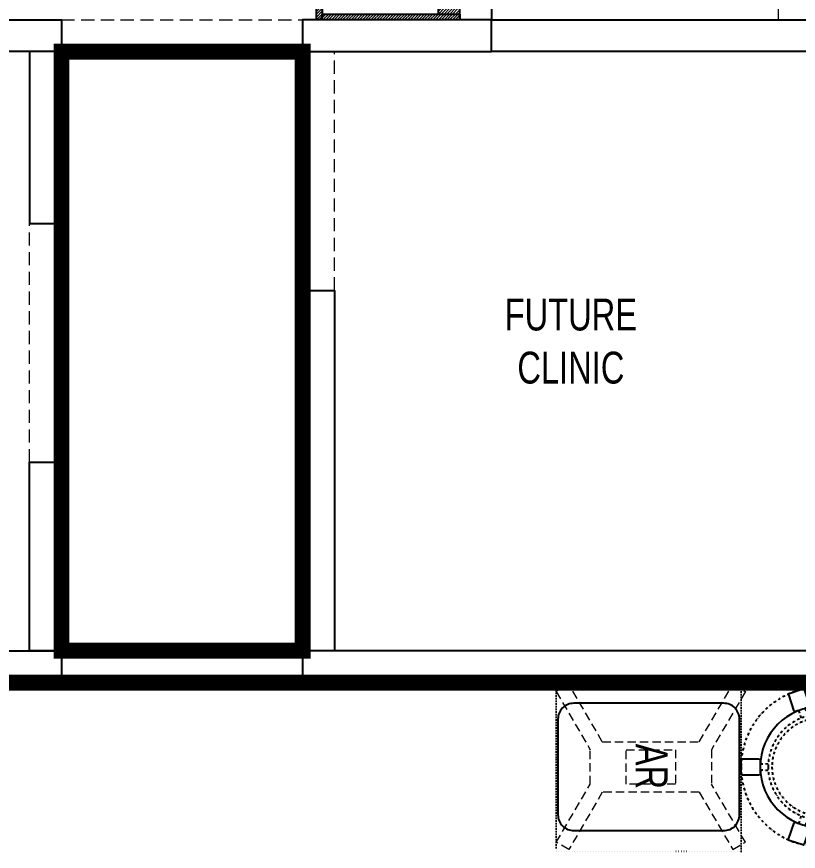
# Model space of a CAD drawing. Header units: feet. Extents: x 2547226 to 2555095, y -6061669 to -6045180.
# Drawn here: x 2548835 to 2551289, y -6049441 to -6046820 of the extents above; entities that cross this region are included whole.
import ezdxf

# ---------------------------------------------------------------- set-up
doc = ezdxf.new("R2010")
doc.units = ezdxf.units.FT
doc.header["$LTSCALE"] = 33
doc.header["$MEASUREMENT"] = 0
for name, pattern in [('a_p6_plan_L18$0$HIDDEN', [0.375, 0.25, -0.125]), ('ACAD_ISO03W100', [30, 12, -18]), ('DASHDOT2', [0.5, 0.25, -0.125, 0, -0.125]), ('DOT', [0.25, 0, -0.25]), ('HIDDEN2', [4.7625, 3.175, -1.5875])]:
    doc.linetypes.add(name, pattern=pattern)
for name, color, linetype, lineweight in [('HATCH', 9, 'Continuous', 9), ('LENS-CURTAIN', 5, 'a_p6_plan_L18$0$HIDDEN', 9), ('LENS-FURNITURE', 13, 'Continuous', 9), ('LENS-PARTITION', 21, 'Continuous', 25), ('LENS-TEXT', 31, 'Continuous', 5), ('LK-EQPMT', 3, 'Continuous', 18), ('LK-FF&E WALL', 1, 'Continuous', 9), ('LK-FLUTTED FINISH', 20, 'Continuous', 30), ('LK-MIRROR', 133, 'Continuous', 13), ('LK-TILES FINISH', 251, 'Continuous', 5), ('LN-ELEVATION-1', 81, 'Continuous', 25), ('LN-ELEVATION-2', 103, 'Continuous', 20), ('LN-ELEVATION-4', 145, 'Continuous', 13), ('LN-HATCH', 251, 'Continuous', 0)]:
    doc.layers.add(name, color=color, linetype=linetype, lineweight=lineweight)
doc.styles.add('LK TXT', font='GILC____.TTF', dxfattribs={"height": 100})
pattern_1 = [(45, (35858.5, -100655.3575), (-4.4194174, 4.4194174), [])]

# ---------------------------------------------------------------- blocks, each defined once
blk = doc.blocks.new('CLINIC - MOP CLOSET')
at = {"layer": 'LN-HATCH', "ltscale": 0.5}
h = blk.add_hatch(dxfattribs=at)
h.set_pattern_fill('ANSI31', color=256, scale=50, angle=360)
h.set_pattern_definition(pattern_1)
h.paths.add_polyline_path([(-106.4, 216), (-124.4, 216), (-124.4, -216), (-106.4, -216)])
h = blk.add_hatch(dxfattribs=at)
h.set_pattern_fill('ANSI31', color=256, scale=50, angle=360)
h.set_pattern_definition(pattern_1)
h.paths.add_polyline_path([(-106.4, 216), (-88.4, 216), (-88.4, 148), (-106.4, 148)])
h = blk.add_hatch(dxfattribs=at)
h.set_pattern_fill('ANSI31', color=256, scale=50, angle=360)
h.set_pattern_definition(pattern_1)
h.paths.add_polyline_path([(89.6, 216), (107.6, 216), (107.6, 148), (89.6, 148)])
h = blk.add_hatch(dxfattribs=at)
h.set_pattern_fill('ANSI31', color=256, scale=50, angle=360)
h.set_pattern_definition(pattern_1)
h.paths.add_polyline_path([(107.6, 216), (125.6, 216), (125.6, -216), (107.6, -216)])
h = blk.add_hatch(dxfattribs=at)
h.set_pattern_fill('ANSI31', color=256, scale=50, angle=360)
h.set_pattern_definition(pattern_1)
h.paths.add_polyline_path([(-88.4, 148), (89.6, 148), (89.6, 166), (-88.4, 166)])
h = blk.add_hatch(dxfattribs=at)
h.set_pattern_fill('ANSI31', color=256, scale=50, angle=360)
h.set_pattern_definition([(45, (35894.5, -101037.3575), (-4.4194174, 4.4194174), [])])
h.paths.add_polyline_path([(-115.4, -216), (-124.4, -225), (-124.4, -234), (125.6, -234), (125.6, -216)])
at = {"layer": 'LN-ELEVATION-1', "ltscale": 0.5}
for points in [[(-106.4, 216), (-124.4, 216), (-124.4, -216), (-106.4, -216)], [(-106.4, 216), (-88.4, 216), (-88.4, 148), (-106.4, 148)], [(89.6, 216), (107.6, 216), (107.6, 148), (89.6, 148)], [(107.6, 216), (125.6, 216), (125.6, -216), (107.6, -216)], [(-88.4, 148), (89.6, 148), (89.6, 166), (-88.4, 166)], [(-124.4, -225), (-124.4, -234), (125.6, -234), (125.6, -216), (-115.4, -216)]]:
    blk.add_lwpolyline(points, close=True, dxfattribs=at)
at = {"layer": 'LN-HATCH', "ltscale": 0.5}
for p, q in [((89.6, 216), (-88.4, 166)), ((-88.4, 216), (89.6, 166))]:
    blk.add_line(p, q, dxfattribs=at)
blk = doc.blocks.new('AR')
at = {"layer": 'LN-ELEVATION-2', "linetype": 'DOT', "lineweight": 25}
blk.add_lwpolyline([(0, 13.4), (530, 13.4), (530, 593.4), (0, 593.4)], close=True, dxfattribs=at)
at = {"layer": 'LN-ELEVATION-2', "lineweight": 25}
blk.add_lwpolyline([(465, 68.2), (465, 538.2, 0.414214), (415, 588.2), (115, 588.2, 0.414214), (65, 538.2), (65, 68.2, 0.414214), (115, 18.2), (415, 18.2, 0.414214)], format="xyb", close=True, dxfattribs=at)
at = {"layer": 'LN-ELEVATION-4', "linetype": 'HIDDEN2', "ltscale": 0.25}
for points in [[(185.8, 448.9), (5.9, 554), (28.5, 593.4), (211.1, 486.7)], [(344.2, 448.9), (524.1, 554), (501.5, 593.4), (318.9, 486.7)], [(211.1, 486.7), (318.9, 486.7)], [(185.8, 144.5), (185.8, 448.9)], [(344.2, 448.9), (344.2, 144.5)], [(185.8, 144.5), (5.9, 39.3), (28.5, 0), (211.1, 106.7)], [(344.2, 144.5), (524.1, 39.3), (501.5, 0), (318.9, 106.7)], [(318.9, 106.7), (211.1, 106.7)]]:
    blk.add_lwpolyline(points, dxfattribs=at)
blk.add_lwpolyline([(210.8, 374), (319.2, 374), (319.2, 219.4), (210.8, 219.4)], close=True, dxfattribs=at)
blk = doc.blocks.new('DR STOOL')
at = {"layer": 'HATCH'}
h = blk.add_hatch(dxfattribs=at)
h.set_pattern_fill('ANSI36', color=250, angle=-90)
h.set_pattern_definition([(315, (-227.81, 917.3997), (6.173926, -1.683798), [7.9375, -1.5875, 0, -1.5875])])
edge = h.paths.add_edge_path()
edge.add_line((-190, 0), (-218.7, 0))
edge.add_arc((-218.7, 9.1), 9.12, 177.612, 270, ccw=False)
edge.add_arc((0, 0), 228, 2.388, 177.612, ccw=False)
edge.add_arc((218.7, 9.1), 9.12, -90, 2.388, ccw=False)
edge.add_line((218.7, 0), (190, 0))
edge.add_arc((0, 0), 190, 0, 180)
at = {"layer": 'LN-ELEVATION-1', "color": 1, "ltscale": 100}
for p, q in [((-128.6, 215.5), (-165.3, 189)), ((-124.7, 214.9), (-128.6, 215.5)), ((-112.7, 198.2), (-124.7, 214.9)), ((124.8, 215), (112.5, 198.3)), ((128.7, 215.6), (124.8, 215)), ((128.7, 215.6), (124.8, 215)), ((165.2, 188.9), (128.7, 215.6)), ((165.2, 188.9), (128.7, 215.6)), ((-165.3, 189), (-165.9, 185.1)), ((-165.9, 185.1), (-153.8, 168.3)), ((153.7, 168.4), (165.8, 185)), ((165.8, 185), (165.2, 188.9)), ((165.8, 185), (165.2, 188.9)), ((-243, -52.2), (-244.7, -55.8)), ((-191.3, -35.5), (-243, -52.2)), ((-187.9, -37.2), (-191.3, -35.5)), ((-184.1, -48.8), (-187.9, -37.2)), ((188.1, -37), (184.1, -49.2)), ((191.4, -35.3), (188.1, -37)), ((243, -52.2), (191.4, -35.3)), ((244.8, -55.8), (243, -52.2)), ((-244.7, -55.8), (-230.8, -98.7)), ((-173.9, -80.4), (-177.8, -68.2)), ((177.7, -68.6), (173.9, -80.2)), ((230.7, -98.7), (244.8, -55.8)), ((-230.8, -98.7), (-227.2, -100.6)), ((-227.2, -100.6), (-175.6, -83.8)), ((-175.6, -83.8), (-173.9, -80.4)), ((173.9, -80.2), (175.6, -83.6)), ((175.6, -83.6), (227.2, -100.5)), ((227.2, -100.5), (230.7, -98.7)), ((-22.7, -190.2), (-25.4, -192.9)), ((-25.4, -192.9), (-25.4, -247.2)), ((-10.5, -190.2), (-22.7, -190.2)), ((22.8, -190.2), (9.9, -190.2)), ((25.4, -192.9), (22.8, -190.2)), ((25.4, -247.2), (25.4, -192.9)), ((-25.4, -247.2), (-22.6, -250)), ((-22.6, -250), (22.6, -250)), ((22.6, -250), (25.4, -247.2))]:
    blk.add_line(p, q, dxfattribs=at)
at = {"layer": 'LN-ELEVATION-1', "linetype": 'DASHDOT2'}
for p, q in [((-92.9, 170.8), (-112.7, 198.2)), ((112.5, 198.3), (92.7, 171.1)), ((-153.8, 168.3), (-134.1, 141)), ((-103.5, 159.9), (-93.5, 167.1)), ((-88.2, 139.5), (-103.5, 159.9)), ((-93.5, 167.1), (-92.9, 170.8)), ((103.7, 159.8), (88.2, 139.4)), ((92.7, 171.1), (93.3, 167.4)), ((93.3, 167.4), (103.7, 159.8)), ((133.7, 141.2), (153.7, 168.4)), ((-134.1, 141), (-130.4, 140.4)), ((-130.4, 140.4), (-120, 148)), ((-120, 148), (-105.4, 127)), ((105.4, 126.9), (120.1, 147.8)), ((120.1, 147.8), (130, 140.6)), ((130, 140.6), (133.7, 141.2)), ((-160, -40.5), (-184.1, -48.8)), ((184.1, -49.2), (159.9, -40.8)), ((-177.8, -68.2), (-153.4, -60.7)), ((153.3, -61), (177.7, -68.6)), ((-10.9, -164.6), (-10.5, -190.2)), ((9.9, -190.2), (10.4, -164.7))]:
    blk.add_line(p, q, dxfattribs=at)
at = {"layer": 'LN-ELEVATION-1', "color": 1, "ltscale": 100}
blk.add_lwpolyline([(-190, 0), (-218.7, 0, -0.426474), (-227.8, 9.5, -0.959166), (227.8, 9.5, -0.426474), (218.7, 0), (190, 0)], format="xyb", dxfattribs=at)
at = {"layer": 'LN-ELEVATION-1', "linetype": 'DASHDOT2'}
for radius in [250, 165, 153]:
    blk.add_circle((0, 0), radius, dxfattribs=at)
at = {"layer": 'LN-ELEVATION-1', "color": 1, "ltscale": 100}
blk.add_circle((0, 0), 190, dxfattribs=at)

msp = doc.modelspace()

# ---------------------------------------------------------------- linework, layer by layer
at = {"layer": 'LENS-CURTAIN', "ltscale": 5, "elevation": 1805}
for points in [[(2548975.9, -6046829.6), (2549732.6, -6046829.6), (2549732.6, -6046929.6), (2548975.9, -6046929.6)], [(2549732.6, -6047679.6), (2549832.6, -6047679.6), (2549832.6, -6046929.6), (2549732.6, -6046929.6)], [(2548875.9, -6047469.4), (2548975.9, -6047469.4), (2548975.9, -6048219.4), (2548875.9, -6048219.4)], [(2548975.9, -6048911.1), (2549732.6, -6048911.1), (2549732.6, -6048811.1), (2548975.9, -6048811.1)]]:
    msp.add_lwpolyline(points, close=True, dxfattribs=at)
at = {"layer": 'LENS-PARTITION', "elevation": 1805}
for points in [[(2550326, -6046829.6), (2550226, -6046829.6), (2550226, -6045329.6), (2550326, -6045329.6)], [(2548975.9, -6046929.6), (2547376, -6046929.6), (2547376, -6046829.6), (2548975.9, -6046829.6)], [(2549732.6, -6046929.6), (2550326, -6046929.6), (2550326, -6046829.6), (2549732.6, -6046829.6)], [(2551351.3, -6046929.6), (2550326, -6046929.6), (2550326, -6046829.6), (2551351.3, -6046829.6)], [(2548875.9, -6047469.4), (2548975.9, -6047469.4), (2548975.9, -6046929.6), (2548875.9, -6046929.6)], [(2549732.6, -6047679.6), (2549832.6, -6047679.6), (2549832.6, -6048811.1), (2549732.6, -6048811.1)], [(2548975.9, -6048811.1), (2548875.9, -6048811.1), (2548875.9, -6048219.4), (2548975.9, -6048219.4)], [(2548975.9, -6048911.1), (2547376, -6048911.1), (2547376, -6048811.1), (2548975.9, -6048811.1)], [(2549732.6, -6048911.1), (2551351.3, -6048911.1), (2551351.3, -6048811.1), (2549732.6, -6048811.1)]]:
    msp.add_lwpolyline(points, close=True, dxfattribs=at)
at = {"layer": 'LK-FF&E WALL', "elevation": 1805}
msp.add_lwpolyline([(2550326, -6046479.6), (2550326, -6046829.6), (2551226, -6046829.6), (2551226, -6046479.6)], close=True, dxfattribs=at)
at = {"layer": 'LK-FLUTTED FINISH', "linetype": 'ACAD_ISO03W100', "ltscale": 0.05, "const_width": 50, "elevation": 1805}
msp.add_lwpolyline([(2548975.9, -6048911.1), (2554666, -6048911.1)], dxfattribs=at)
at = {"layer": 'LK-MIRROR', "linetype": 'ACAD_ISO03W100', "ltscale": 0.05, "const_width": 50, "elevation": 1805}
msp.add_lwpolyline([(2547376, -6048911.1), (2548975.9, -6048911.1)], dxfattribs=at)
at = {"layer": 'LK-TILES FINISH', "color": 212, "linetype": 'ACAD_ISO03W100', "ltscale": 0.05, "const_width": 50, "elevation": 1805}
msp.add_lwpolyline([(2548975.9, -6046929.6), (2549732.6, -6046929.6), (2549732.6, -6048811.1), (2548975.9, -6048811.1)], close=True, dxfattribs=at)

# ---------------------------------------------------------------- block references
at = {"layer": 'LENS-FURNITURE', "xscale": -1, "rotation": 270}
msp.add_blockref('DR STOOL', (2551359, -6049176.1, 1805), dxfattribs=at)
at = {"layer": 'LK-EQPMT', "rotation": 89.99999999999999}
msp.add_blockref('AR', (2551122.4, -6049441.1, 1805), dxfattribs=at)
at = {"layer": 'LK-FF&E WALL', "xscale": -1, "rotation": 270}
msp.add_blockref('CLINIC - MOP CLOSET', (2550010, -6046705.2, 1805), dxfattribs=at)

# ---------------------------------------------------------------- texts
at = {"layer": 'LENS-TEXT', "color": 0, "linetype": 'Continuous', "ltscale": 3, "insert": (2550574.8, -6047839.4), "char_height": 100, "attachment_point": 5, "style": 'LK TXT'}
msp.add_mtext_dynamic_manual_height_columns('FUTURE CLINIC', width=730.507, gutter_width=1, heights=[0], dxfattribs=at)
at = {"layer": 'LENS-TEXT', "color": 0, "linetype": 'Continuous', "ltscale": 3, "insert": (2550828.5, -6049174.4, 1805), "char_height": 100, "attachment_point": 5, "rotation": 270, "style": 'LK TXT'}
msp.add_mtext_dynamic_manual_height_columns('AR', width=237.441, gutter_width=12.5, heights=[0], dxfattribs=at)

doc.saveas('drawing.dxf')
